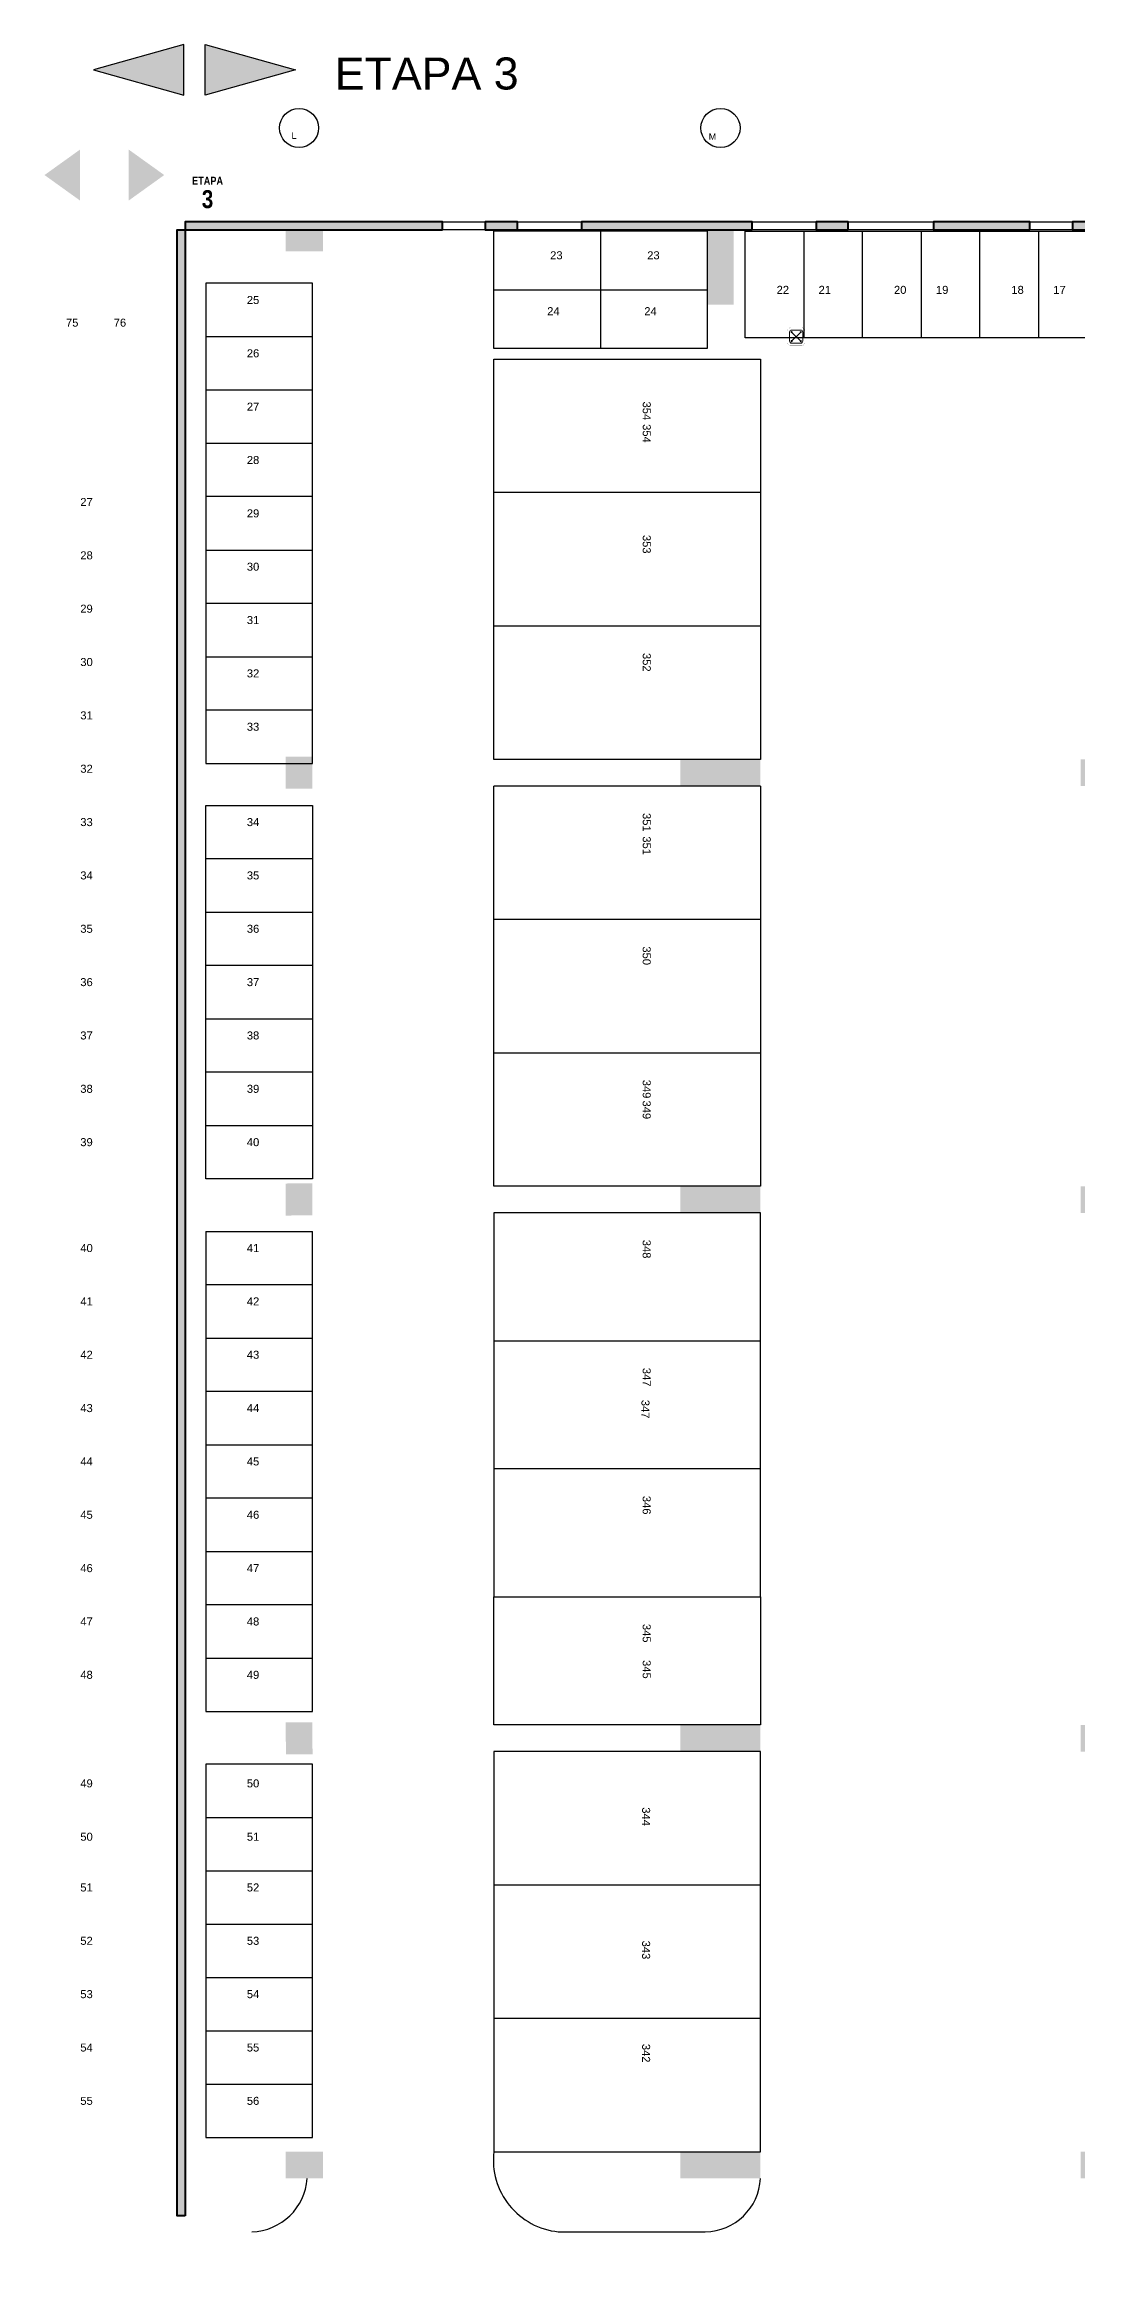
# Model space of a CAD drawing. Header units: millimetres. Extents: x -967 to 876, y -355 to 681.
# Drawn here: x -76.86 to -57.51, y -324.1 to -282.38 of the extents above; entities that cross this region are included whole.
import ezdxf
from ezdxf.lldxf.tags import DXFTag

# ---------------------------------------------------------------- set-up
doc = ezdxf.new("R2010")
doc.units = ezdxf.units.MM
doc.linetypes.add('LÍNEAS_OCULTASX2', pattern=[0.75, 0.5, -0.25])
for name, color, linetype, lineweight in [('-CN-GYD-TUBERÍA TOMACORRIENTE', 5, 'Continuous', 5), ('-CN-GYD-TUBERÍA TOMACORRIENTE PVC', 86, 'Continuous', 18), ('Muro', 9, 'Continuous', 40)]:
    doc.layers.add(name, color=color, linetype=linetype, lineweight=lineweight)
for name, color, linetype in [('-parquead', 8, 'Continuous'), ('A-HATCH CONCRETO', 8, 'Continuous'), ('GG_PISO 3', 8, 'Continuous'), ('JCA_HATCH 254', 252, 'Continuous'), ('Textos-espacios', 8, 'Continuous')]:
    doc.layers.add(name, color=color, linetype=linetype)
doc.styles.add('STANDAR NEGRITA', font='ARIALNB.TTF', dxfattribs={"height": 0.2})
doc.styles.get("Standard").update_dxf_attribs({"font": 'arial.ttf'})
doc.styles.add('style2', font='arial.ttf', dxfattribs={"width": 1.5})
tags = doc.linetypes.add('AiX_LINE', pattern='A,0.5,-0.2,["AiX",Standard,S=0.1,R=0,X=-0.1,Y=-0.05],-0.25', length=0.95).pattern_tags.tags
tags[6] = DXFTag(74, 10)

# ---------------------------------------------------------------- blocks, each defined once
blk = doc.blocks.new('Caja de paso')
at = {"layer": '-CN-GYD-TUBERÍA TOMACORRIENTE PVC', "const_width": 0.00173}
blk.add_lwpolyline([(-0.111, 0.067), (-0.111, -0.067, 0.414214), (-0.067, -0.111), (0.067, -0.111, 0.414214), (0.111, -0.067), (0.111, 0.067, 0.414214), (0.067, 0.111), (-0.067, 0.111, 0.414214)], format="xyb", close=True, dxfattribs=at)
at = {"layer": '-CN-GYD-TUBERÍA TOMACORRIENTE PVC'}
blk.add_lwpolyline([(-0.057, -0.082), (0.057, -0.082, 0.414214), (0.082, -0.057), (0.082, 0.057, 0.414214), (0.057, 0.082), (-0.057, 0.082, 0.414214), (-0.082, 0.057), (-0.082, -0.057, 0.414214)], format="xyb", close=True, dxfattribs=at)
at = {"layer": '-CN-GYD-TUBERÍA TOMACORRIENTE PVC', "linetype": 'LÍNEAS_OCULTASX2'}
for points in [[(-0.057, 0.057), (0.057, -0.057)], [(0.057, 0.057), (-0.057, -0.057)]]:
    blk.add_lwpolyline(points, dxfattribs=at)
at = {"layer": '-CN-GYD-TUBERÍA TOMACORRIENTE PVC'}
for centre in [(-0.057, 0.057), (0.057, 0.057), (-0.057, -0.057), (0.057, -0.057)]:
    blk.add_circle(centre, 0.00665, dxfattribs=at)
blk = doc.blocks.new('A$C972f9415')
at = {"layer": 'A-HATCH CONCRETO', "ltscale": 0.03}
h = blk.add_hatch(color=256, dxfattribs=at)
h.dxf.hatch_style = 1
h.paths.add_polyline_path([(52.108, 57.896), (52.108, 58.046)], flags=17)
h.paths.add_polyline_path([(52.108, 57.896), (52.108, 58.046), (50.674, 58.046), (50.674, 57.896)])
h.paths.add_polyline_path([(49.074, 57.896), (49.074, 58.046), (48.306, 58.046), (48.306, 57.896), (47.106, 57.896), (47.106, 58.046), (46.299, 58.046), (46.299, 57.896)])
h.paths.add_polyline_path([(45.499, 57.896), (45.499, 58.046), (43.895, 58.046), (43.895, 57.896)])
h.paths.add_polyline_path([(42.295, 57.896), (42.295, 58.046), (32.53, 58.046), (32.53, 57.896)])
h.paths.add_polyline_path([(30.93, 57.896), (30.93, 58.046), (28.93, 58.046), (28.93, 57.896)])
h.paths.add_polyline_path([(27.33, 57.896), (27.33, 58.046), (26.028, 58.046), (26.028, 57.896)])
h.paths.add_polyline_path([(25.228, 57.896), (25.228, 58.046), (23.858, 58.046), (23.858, 57.896)])
h.paths.add_polyline_path([(23.058, 57.896), (23.058, 58.046), (21.257, 58.046), (21.257, 57.896)])
h.paths.add_polyline_path([(19.657, 57.897), (19.657, 58.047), (19.054, 58.046), (19.054, 57.896)])
h.paths.add_polyline_path([(17.854, 57.896), (17.854, 58.046), (14.654, 58.046), (14.654, 57.896)])
h.paths.add_polyline_path([(13.454, 57.896), (13.454, 58.046), (12.852, 58.046), (12.852, 57.896), (12.052, 57.898), (12.052, 58.046), (7.227, 58.046), (7.227, 57.896), (12.114, 57.898), (14.114, 57.896)])
at = {"layer": 'JCA_HATCH 254'}
for points in [[(5.509, 60.896), (7.202, 60.42), (7.202, 61.372)], [(9.294, 60.896), (7.602, 60.42), (7.602, 61.372)]]:
    blk.add_hatch(color=256, dxfattribs=at).paths.add_polyline_path(points)
at = {"layer": 'JCA_HATCH 254', "true_color": 0x636466}
blk.add_hatch(color=251, dxfattribs=at).paths.add_polyline_path([(7.227, 20.671), (7.077, 20.671), (7.077, 57.896), (7.227, 57.896)])
at = {"layer": '-parquead'}
for p, q in [((17.013, 57.871), (13.013, 57.871)), ((15.013, 57.871), (15.013, 55.672)), ((17.013, 57.871), (17.013, 55.672)), ((17.013, 55.672), (13.013, 55.672)), ((7.612, 40.109), (7.612, 47.109)), ((13.013, 39.471), (13.013, 32.271)), ((13.013, 29.371), (13.013, 21.871)), ((14.221, 20.371), (16.976, 20.371))]:
    blk.add_line(p, q, dxfattribs=at)
for points in [[(12.052, 58.046), (12.852, 58.046), (12.852, 57.896), (12.052, 57.898)], [(13.454, 58.046), (14.654, 58.046), (14.654, 57.896), (13.454, 57.898)], [(17.854, 58.045), (19.054, 58.046), (19.054, 57.896), (17.854, 57.896)], [(19.657, 58.046), (21.257, 58.046), (21.257, 57.896), (19.657, 57.898)], [(23.058, 58.046), (23.858, 58.046), (23.858, 57.896), (23.058, 57.897)], [(13.013, 32.271), (18.013, 32.271), (18.013, 29.871), (13.013, 29.871)]]:
    blk.add_lwpolyline(points, close=True, dxfattribs=at)
for points in [[(13.013, 55.672), (13.013, 57.871)], [(24.324, 55.871), (17.725, 55.871), (17.725, 57.871)], [(17.725, 57.871), (24.324, 57.871)], [(18.824, 57.871), (18.824, 55.871)], [(19.924, 55.871), (19.924, 57.871)], [(21.024, 57.871), (21.024, 55.871)], [(22.124, 55.871), (22.124, 57.871)], [(23.224, 57.871), (23.224, 55.871)], [(7.612, 56.896), (7.612, 47.896), (9.612, 47.896), (9.612, 56.896)], [(9.612, 56.896), (7.612, 56.896)], [(13.013, 56.772), (17.013, 56.772)], [(7.612, 55.896), (9.612, 55.896)], [(18.013, 55.471), (18.013, 47.971), (13.013, 47.971), (13.013, 55.471)], [(13.013, 55.471), (18.013, 55.471)], [(7.612, 54.896), (9.612, 54.896)], [(7.612, 53.896), (9.612, 53.896)], [(9.612, 52.896), (7.612, 52.896)], [(18.013, 52.971), (13.013, 52.971)], [(7.612, 51.896), (9.612, 51.896)], [(9.612, 50.896), (7.612, 50.896)], [(18.013, 50.471), (13.013, 50.471)], [(7.612, 49.896), (9.612, 49.896)], [(9.612, 48.896), (7.612, 48.896)], [(18.013, 47.471), (18.013, 39.971), (13.013, 39.971), (13.013, 47.471)], [(18.013, 47.471), (13.013, 47.471)], [(9.612, 47.109), (9.612, 40.109), (7.612, 40.109)], [(7.612, 47.109), (9.612, 47.109)], [(9.612, 46.109), (7.612, 46.109)], [(7.612, 45.109), (9.612, 45.109)], [(18.013, 44.971), (13.013, 44.971)], [(9.612, 44.109), (7.612, 44.109)], [(7.612, 43.109), (9.612, 43.109)], [(13.013, 42.471), (18.013, 42.471)], [(9.612, 42.109), (7.612, 42.109)], [(7.612, 41.109), (9.612, 41.109)], [(18.013, 39.471), (13.013, 39.471)], [(18.013, 32.271), (18.013, 39.471)], [(7.612, 39.124), (9.612, 39.124)], [(7.612, 39.124), (7.612, 30.124), (9.612, 30.124), (9.612, 39.124)], [(9.612, 38.124), (7.612, 38.124)], [(7.612, 37.124), (9.612, 37.124)], [(13.013, 37.071), (18.013, 37.071)], [(9.612, 36.124), (7.612, 36.124)], [(7.612, 35.124), (9.612, 35.124)], [(18.013, 34.671), (13.013, 34.671)], [(9.612, 34.124), (7.612, 34.124)], [(7.612, 33.124), (9.612, 33.124)], [(9.612, 32.124), (7.612, 32.124)], [(7.612, 31.124), (9.612, 31.124)], [(18.013, 29.371), (13.013, 29.371)], [(13.013, 21.871), (18.013, 21.871), (18.013, 29.371)], [(9.616, 29.139), (7.616, 29.139)], [(7.616, 29.139), (7.616, 22.139), (9.616, 22.139), (9.616, 29.139)], [(7.616, 28.139), (9.616, 28.139)], [(7.616, 27.139), (9.616, 27.139)], [(18.013, 26.871), (13.013, 26.871)], [(7.616, 26.139), (9.616, 26.139)], [(7.616, 25.139), (9.616, 25.139)], [(18.013, 24.371), (13.013, 24.371)], [(7.616, 24.139), (9.616, 24.139)], [(7.616, 23.139), (9.616, 23.139)]]:
    blk.add_lwpolyline(points, dxfattribs=at)
for centre, radius, start, end in [((14.358, 21.718), 1.354, 173.4982, 264.2154), ((8.449, 21.437), 1.066, 271.4636, 356.4964), ((16.963, 21.421), 1.05, 270.6874, 357.2713)]:
    blk.add_arc(centre, radius, start, end, dxfattribs=at)
at = {"layer": 'Muro'}
for points in [[(12.052, 57.896), (12.052, 58.046), (7.227, 58.046), (7.227, 57.896)], [(13.454, 57.897), (13.454, 58.047), (12.852, 58.046), (12.852, 57.896)], [(17.854, 57.896), (17.854, 58.046), (14.654, 58.046), (14.654, 57.896)], [(19.657, 57.897), (19.657, 58.047), (19.054, 58.046), (19.054, 57.896)], [(23.058, 57.896), (23.058, 58.046), (21.257, 58.046), (21.257, 57.896)], [(25.227, 57.897), (25.227, 58.047), (23.858, 58.046), (23.858, 57.896)], [(7.227, 20.671), (7.077, 20.671), (7.077, 57.896), (7.227, 57.896)]]:
    blk.add_lwpolyline(points, close=True, dxfattribs=at)
at = {"layer": 'Textos-espacios'}
for points in [[(5.509, 60.896), (7.202, 60.42), (7.202, 61.372)], [(9.294, 60.896), (7.602, 60.42), (7.602, 61.372)]]:
    blk.add_lwpolyline(points, close=True, dxfattribs=at)
blk.add_text('ETAPA 3', height=0.6, rotation=0.0669, dxfattribs=at).set_placement((10.031, 60.525))
at = {"layer": 'Textos-espacios', "char_height": 0.15}
for s, width, insert, attachment_point, rotation in [('23', 0.89145, (14.302, 57.496), 3, 0), ('23', 0.89145, (16.122, 57.496), 3, 0), ('22', 0.89145, (18.548, 56.848), 3, 0), ('21', 0.89145, (19.101, 56.848), 1, 360), ('20', 0.89145, (20.747, 56.848), 3, 0), ('19', 0.89145, (21.301, 56.848), 1, 360), ('18', 0.89145, (22.947, 56.848), 3, 0), ('17', 0.89145, (23.501, 56.848), 1, 360), ('25', 0.89145, (8.384, 56.658), 1, 360), ('24', 0.89145, (14.247, 56.448), 3, 0), ('24', 0.89145, (16.067, 56.448), 3, 0), ('26', 0.89145, (8.384, 55.658), 1, 360), ('354', 1.5279, (15.955, 54.679), 1, 270), ('27', 0.89145, (8.384, 54.658), 1, 360), ('28', 0.89145, (8.384, 53.658), 1, 360), ('29', 0.89145, (8.384, 52.658), 1, 360), ('353', 1.5279, (15.955, 52.179), 1, 270), ('30', 0.89145, (8.384, 51.658), 1, 360), ('31', 0.89145, (8.384, 50.658), 1, 360), ('32', 0.89145, (8.384, 49.658), 1, 360), ('352', 1.5279, (15.955, 49.966), 1, 270), ('33', 0.89145, (8.384, 48.658), 1, 360), ('34', 0.89145, (8.384, 46.871), 1, 360), ('351', 1.5279, (15.955, 46.966), 1, 270), ('35', 0.89145, (8.384, 45.871), 1, 360), ('36', 0.89145, (8.384, 44.871), 1, 360), ('350', 1.5279, (15.954, 44.466), 1, 270), ('37', 0.89145, (8.384, 43.871), 1, 360), ('38', 0.89145, (8.384, 42.871), 1, 360), ('39', 0.89145, (8.384, 41.871), 1, 360), ('349', 1.5279, (15.954, 41.966), 1, 270), ('40', 0.89145, (8.384, 40.871), 1, 360), ('41', 0.89145, (8.384, 38.886), 1, 360), ('348', 1.5279, (15.954, 38.966), 1, 270), ('42', 0.89145, (8.384, 37.886), 1, 360), ('43', 0.89145, (8.384, 36.886), 1, 360), ('347', 1.5279, (15.954, 36.566), 1, 270), ('44', 0.89145, (8.384, 35.886), 1, 360), ('45', 0.89145, (8.384, 34.886), 1, 360), ('46', 0.89145, (8.384, 33.886), 1, 360), ('346', 1.5279, (15.954, 34.166), 1, 270), ('47', 0.89145, (8.384, 32.886), 1, 360), ('48', 0.89145, (8.384, 31.886), 1, 360), ('345', 1.5279, (15.954, 31.766), 1, 270), ('49', 0.89145, (8.384, 30.886), 1, 360), ('50', 0.89145, (8.384, 28.851), 1, 360), ('344', 1.70433, (15.943, 28.328), 1, 270), ('51', 0.89145, (8.384, 27.851), 1, 360), ('52', 0.89145, (8.384, 26.9), 1, 360), ('53', 0.89145, (8.384, 25.9), 1, 360), ('343', 1.70601, (15.943, 25.828), 1, 270), ('54', 0.89145, (8.384, 24.9), 1, 360), ('55', 0.89145, (8.384, 23.9), 1, 360), ('342', 2.00679, (15.943, 23.893), 1, 270), ('56', 0.89145, (8.384, 22.9), 1, 360)]:
    blk.add_mtext_dynamic_manual_height_columns(s, width=width, gutter_width=5, heights=[0], dxfattribs=dict(at, insert=insert, attachment_point=attachment_point, rotation=rotation))

msp = doc.modelspace()

# ---------------------------------------------------------------- hatches: boundary and pattern name
at = {"layer": 'GG_PISO 3'}
h = msp.add_hatch(color=256, dxfattribs=at)
h.dxf.hatch_style = 1
h.paths.add_polyline_path([(-75.281, -285.304), (-75.281, -284.345), (-74.613, -284.824)])
h.paths.add_polyline_path([(-76.189, -285.304), (-76.189, -284.345), (-76.857, -284.824)])
at = {"layer": 'GG_PISO 3', "ltscale": 0.03}
h = msp.add_hatch(color=256, dxfattribs=at)
h.dxf.hatch_style = 1
h.paths.add_polyline_path([(-29.341, -285.853), (-29.341, -285.703)], flags=17)
h.paths.add_polyline_path([(-29.341, -285.853), (-29.341, -285.703), (-30.774, -285.703), (-30.774, -285.853)])
h.paths.add_polyline_path([(-32.374, -285.853), (-32.374, -285.703), (-33.143, -285.703), (-33.143, -285.853), (-34.343, -285.853), (-34.343, -285.703), (-35.149, -285.703), (-35.149, -285.853)])
h.paths.add_polyline_path([(-35.949, -285.853), (-35.949, -285.703), (-37.553, -285.703), (-37.553, -285.853)])
h.paths.add_polyline_path([(-39.153, -285.853), (-39.153, -285.703), (-48.918, -285.703), (-48.918, -285.853)])
h.paths.add_polyline_path([(-50.518, -285.853), (-50.518, -285.703), (-52.518, -285.703), (-52.518, -285.853)])
h.paths.add_polyline_path([(-54.118, -285.853), (-54.118, -285.703), (-55.42, -285.703), (-55.42, -285.853)])
h.paths.add_polyline_path([(-56.22, -285.853), (-56.22, -285.703), (-57.59, -285.703), (-57.59, -285.853)])
h.paths.add_polyline_path([(-58.39, -285.853), (-58.39, -285.703), (-60.191, -285.703), (-60.191, -285.853)])
h.paths.add_polyline_path([(-61.791, -285.852), (-61.791, -285.702), (-62.395, -285.703), (-62.395, -285.853)])
h.paths.add_polyline_path([(-63.595, -285.853), (-63.595, -285.703), (-66.795, -285.703), (-66.795, -285.853)])
h.paths.add_polyline_path([(-67.995, -285.853), (-67.995, -285.703), (-68.596, -285.703), (-68.596, -285.853), (-69.396, -285.851), (-69.396, -285.703), (-74.221, -285.703), (-74.221, -285.853), (-69.334, -285.851), (-67.335, -285.853)])
at = {"layer": 'GG_PISO 3'}
h = msp.add_hatch(color=256, dxfattribs=at)
h.paths.add_polyline_path([(-71.637, -286.253), (-71.637, -285.753), (-72.336, -285.753), (-72.336, -286.253)])
h.paths.add_polyline_path([(-29.34, -286.253), (-29.34, -285.753), (-30.041, -285.753), (-30.041, -286.253)])
h.paths.add_polyline_path([(-36.039, -286.253), (-36.039, -285.753), (-36.739, -285.753), (-36.739, -286.253)])
h.paths.add_polyline_path([(-56.436, -287.253), (-56.936, -287.253), (-56.936, -285.753), (-56.436, -285.753)])
h.paths.add_polyline_path([(-63.936, -287.253), (-64.436, -287.253), (-64.436, -285.753), (-63.936, -285.753)])
h.paths.add_polyline_path([(-40.438, -287.253), (-40.938, -287.253), (-40.938, -285.753), (-40.438, -285.753)])
h.paths.add_polyline_path([(-47.936, -287.253), (-48.436, -287.253), (-48.436, -285.753), (-47.936, -285.753)])
h.paths.add_polyline_path([(-71.836, -296.328), (-71.837, -295.728), (-72.336, -295.728), (-72.335, -296.328)])
h.paths.add_polyline_path([(-29.34, -296.328), (-29.34, -295.728), (-29.84, -295.728), (-29.84, -296.328)])
h.paths.add_polyline_path([(-36.141, -296.278), (-36.141, -295.778), (-36.84, -295.778), (-36.84, -296.278)])
h.paths.add_polyline_path([(-39.938, -295.778), (-39.938, -296.278), (-41.438, -296.278), (-41.438, -295.778)])
h.paths.add_polyline_path([(-55.936, -295.778), (-55.936, -296.278), (-57.436, -296.278), (-57.436, -295.778)])
h.paths.add_polyline_path([(-48.936, -295.778), (-48.936, -296.278), (-47.436, -296.278), (-47.436, -295.778)])
h.paths.add_polyline_path([(-64.936, -295.778), (-64.936, -296.278), (-63.436, -296.278), (-63.436, -295.778)])
h.paths.add_polyline_path([(-71.836, -304.327), (-71.836, -303.727), (-72.335, -303.728), (-72.335, -304.328)])
h.paths.add_polyline_path([(-29.34, -304.328), (-29.34, -303.728), (-29.84, -303.728), (-29.84, -304.328)])
h.paths.add_polyline_path([(-36.141, -304.278), (-36.141, -303.778), (-36.74, -303.778), (-36.74, -304.278)])
h.paths.add_polyline_path([(-39.938, -303.778), (-39.938, -304.278), (-41.438, -304.278), (-41.438, -303.778)])
h.paths.add_polyline_path([(-55.936, -303.778), (-55.936, -304.278), (-57.436, -304.278), (-57.436, -303.778)])
h.paths.add_polyline_path([(-48.936, -303.778), (-48.936, -304.278), (-47.436, -304.278), (-47.436, -303.778)])
h.paths.add_polyline_path([(-64.936, -303.778), (-64.936, -304.278), (-63.436, -304.278), (-63.436, -303.778)])
h.paths.add_polyline_path([(-71.833, -314.428), (-71.837, -313.828), (-72.336, -313.828), (-72.332, -314.428)])
h.paths.add_polyline_path([(-29.341, -314.427), (-29.34, -313.827), (-29.84, -313.827), (-29.841, -314.427)])
h.paths.add_polyline_path([(-36.141, -314.378), (-36.141, -313.878), (-36.74, -313.878), (-36.74, -314.378)])
h.paths.add_polyline_path([(-39.938, -313.878), (-39.938, -314.378), (-41.438, -314.378), (-41.438, -313.878)])
h.paths.add_polyline_path([(-55.936, -313.878), (-55.936, -314.378), (-57.436, -314.378), (-57.436, -313.878)])
h.paths.add_polyline_path([(-48.936, -313.878), (-48.936, -314.378), (-47.436, -314.378), (-47.436, -313.878)])
h.paths.add_polyline_path([(-64.936, -313.878), (-64.936, -314.378), (-63.436, -314.378), (-63.436, -313.878)])
h.paths.add_polyline_path([(-29.339, -322.423), (-29.34, -321.828), (-29.841, -321.827), (-29.84, -322.423)])
h.paths.add_polyline_path([(-36.04, -322.378), (-36.04, -321.878), (-36.739, -321.878), (-36.739, -322.378)])
h.paths.add_polyline_path([(-71.637, -322.378), (-71.637, -321.878), (-72.336, -321.878), (-72.336, -322.378)])
h.paths.add_polyline_path([(-39.938, -321.878), (-39.938, -322.378), (-41.438, -322.378), (-41.438, -321.878)])
h.paths.add_polyline_path([(-55.936, -321.878), (-55.936, -322.378), (-57.436, -322.378), (-57.436, -321.878)])
h.paths.add_polyline_path([(-48.936, -321.878), (-48.936, -322.378), (-47.436, -322.378), (-47.436, -321.878)])
h.paths.add_polyline_path([(-64.936, -321.878), (-64.936, -322.378), (-63.436, -322.378), (-63.436, -321.878)])
h.paths.add_polyline_path([(-29.344, -332.102), (-29.339, -331.502), (-29.84, -331.503), (-29.845, -332.103)])
h.paths.add_polyline_path([(-36.04, -332.053), (-36.04, -331.553), (-36.739, -331.553), (-36.739, -332.053)])
h.paths.add_polyline_path([(-47.936, -333.053), (-47.936, -331.553), (-48.436, -331.553), (-48.436, -333.053)])
h.paths.add_polyline_path([(-71.637, -332.053), (-71.637, -331.553), (-72.336, -331.553), (-72.336, -332.053)])
h.paths.add_polyline_path([(-41.833, -331.553), (-40.333, -331.553), (-40.333, -332.053), (-41.833, -332.053)])
h.paths.add_polyline_path([(-63.936, -333.053), (-63.936, -331.553), (-64.436, -331.553), (-64.436, -333.053)])
h.paths.add_polyline_path([(-56.436, -333.053), (-56.436, -331.553), (-56.936, -331.553), (-56.936, -333.053)])
h.paths.add_polyline_path([(-29.34, -340.078), (-29.34, -339.578), (-30.04, -339.578), (-30.04, -340.078)])
h.paths.add_polyline_path([(-35.94, -340.078), (-35.94, -339.578), (-36.64, -339.578), (-36.64, -340.078)])
h.paths.add_polyline_path([(-71.636, -340.078), (-71.636, -339.578), (-72.336, -339.578), (-72.336, -340.078)])
h.paths.add_polyline_path([(-40.938, -340.078), (-40.938, -337.678), (-40.438, -337.678), (-40.438, -340.078)])
h.paths.add_polyline_path([(-48.436, -337.678), (-48.436, -340.078), (-47.936, -340.078), (-47.936, -337.678)])
h.paths.add_polyline_path([(-56.936, -337.678), (-56.936, -340.078), (-56.436, -340.078), (-56.436, -337.678)])
h.paths.add_polyline_path([(-63.936, -337.678), (-63.936, -340.078), (-64.436, -340.078), (-64.436, -337.678)])

# ---------------------------------------------------------------- linework, layer by layer
at = {"layer": 'GG_PISO 3', "linetype": 'Continuous'}
for centre in [(-72.086, -283.942), (-64.186, -283.942)]:
    msp.add_circle(centre, 0.367, dxfattribs=at)

# ---------------------------------------------------------------- block references
at = {"layer": '-CN-GYD-TUBERÍA TOMACORRIENTE', "linetype": 'AiX_LINE', "ltscale": 15, "xscale": 1.5, "yscale": 1.5, "zscale": 45.18280937220077}
msp.add_blockref('Caja de paso', (-62.767, -287.853), dxfattribs=at)
msp.add_blockref('A$C972f9415', (-81.448, -343.749))

# ---------------------------------------------------------------- texts
at = {"layer": 'GG_PISO 3', "style": 'style2'}
for s, p in [('L', (-72.226, -284.146)), ('M', (-64.406, -284.162))]:
    msp.add_text(s, height=0.12, rotation=0.0293, dxfattribs=at).set_placement(p)
at = {"layer": 'GG_PISO 3', "insert": (-74.967, -285.45), "char_height": 0.15, "attachment_point": 7, "rotation": 360, "style": 'STANDAR NEGRITA'}
msp.add_mtext_dynamic_manual_height_columns('\\pxqc;ETAPA\\P{\\H2.255x;3}', width=2.33132, gutter_width=10, heights=[0], dxfattribs=at)
at = {"layer": 'GG_PISO 3', "char_height": 0.15}
for s, width, insert, attachment_point, rotation in [('23', 0.89145, (-67.146, -286.253), 3, 0), ('23', 0.89145, (-65.326, -286.253), 3, 0), ('22', 0.89145, (-62.901, -286.902), 3, 0), ('21', 0.89145, (-62.347, -286.902), 1, 360), ('20', 0.89145, (-60.701, -286.902), 3, 0), ('19', 0.89145, (-60.147, -286.902), 1, 360), ('18', 0.89145, (-58.501, -286.902), 3, 0), ('17', 0.89145, (-57.948, -286.902), 1, 360), ('25', 0.89145, (-73.065, -287.091), 1, 360), ('24', 0.89145, (-67.202, -287.301), 3, 0), ('24', 0.89145, (-65.381, -287.301), 3, 0), ('75', 0.89145, (-76.455, -287.516), 1, 360), ('76', 0.89145, (-75.56, -287.516), 1, 360), ('26', 0.89145, (-73.065, -288.091), 1, 360), ('27', 0.89145, (-73.065, -289.091), 1, 360), ('354', 1.5279, (-65.493, -289.494), 1, 270), ('28', 0.89145, (-73.065, -290.091), 1, 360), ('27', 0.89145, (-76.186, -290.878), 1, 360), ('29', 0.89145, (-73.065, -291.091), 1, 360), ('353', 1.5279, (-65.493, -291.57), 1, 270), ('28', 0.89145, (-76.186, -291.878), 1, 360), ('30', 0.89145, (-73.065, -292.091), 1, 360), ('29', 0.89145, (-76.186, -292.878), 1, 360), ('31', 0.89145, (-73.065, -293.091), 1, 360), ('30', 0.89145, (-76.186, -293.878), 1, 360), ('32', 0.89145, (-73.065, -294.091), 1, 360), ('352', 1.5279, (-65.493, -293.783), 1, 270), ('31', 0.89145, (-76.186, -294.878), 1, 360), ('33', 0.89145, (-73.065, -295.091), 1, 360), ('32', 0.89145, (-76.186, -295.878), 1, 360), ('33', 0.89145, (-76.186, -296.878), 1, 360), ('34', 0.89145, (-73.065, -296.878), 1, 360), ('351', 1.5279, (-65.493, -297.22), 1, 270), ('34', 0.89145, (-76.186, -297.878), 1, 360), ('35', 0.89145, (-73.065, -297.878), 1, 360), ('35', 0.89145, (-76.186, -298.878), 1, 360), ('36', 0.89145, (-73.065, -298.878), 1, 360), ('350', 1.5279, (-65.494, -299.283), 1, 270), ('36', 0.89145, (-76.186, -299.878), 1, 360), ('37', 0.89145, (-73.065, -299.878), 1, 360), ('37', 0.89145, (-76.186, -300.878), 1, 360), ('38', 0.89145, (-73.065, -300.878), 1, 360), ('38', 0.89145, (-76.186, -301.878), 1, 360), ('39', 0.89145, (-73.065, -301.878), 1, 360), ('349', 1.5279, (-65.494, -302.172), 1, 270), ('39', 0.89145, (-76.186, -302.878), 1, 360), ('40', 0.89145, (-73.065, -302.878), 1, 360), ('40', 0.89145, (-76.186, -304.863), 1, 360), ('41', 0.89145, (-73.065, -304.863), 1, 360), ('348', 1.5279, (-65.494, -304.783), 1, 270), ('41', 0.89145, (-76.186, -305.863), 1, 360), ('42', 0.89145, (-73.065, -305.863), 1, 360), ('42', 0.89145, (-76.186, -306.863), 1, 360), ('43', 0.89145, (-73.065, -306.863), 1, 360), ('43', 0.89145, (-76.186, -307.863), 1, 360), ('44', 0.89145, (-73.065, -307.863), 1, 360), ('347', 1.5279, (-65.517, -307.783), 1, 270), ('44', 0.89145, (-76.186, -308.863), 1, 360), ('45', 0.89145, (-73.065, -308.863), 1, 360), ('346', 1.5279, (-65.494, -309.583), 1, 270), ('45', 0.89145, (-76.186, -309.863), 1, 360), ('46', 0.89145, (-73.065, -309.863), 1, 360), ('46', 0.89145, (-76.186, -310.863), 1, 360), ('47', 0.89145, (-73.065, -310.863), 1, 360), ('47', 0.89145, (-76.186, -311.863), 1, 360), ('48', 0.89145, (-73.065, -311.863), 1, 360), ('48', 0.89145, (-76.186, -312.863), 1, 360), ('49', 0.89145, (-73.065, -312.863), 1, 360), ('345', 1.5279, (-65.494, -312.661), 1, 270), ('49', 0.89145, (-76.186, -314.898), 1, 360), ('50', 0.89145, (-73.065, -314.898), 1, 360), ('344', 1.70433, (-65.505, -315.421), 1, 270), ('50', 0.89145, (-76.186, -315.898), 1, 360), ('51', 0.89145, (-73.065, -315.898), 1, 360), ('51', 0.89145, (-76.186, -316.849), 1, 360), ('52', 0.89145, (-73.065, -316.849), 1, 360), ('52', 0.89145, (-76.186, -317.849), 1, 360), ('53', 0.89145, (-73.065, -317.849), 1, 360), ('343', 1.70601, (-65.505, -317.921), 1, 270), ('53', 0.89145, (-76.186, -318.849), 1, 360), ('54', 0.89145, (-73.065, -318.849), 1, 360), ('54', 0.89145, (-76.186, -319.849), 1, 360), ('55', 0.89145, (-73.065, -319.849), 1, 360), ('342', 2.00679, (-65.505, -319.856), 1, 270), ('55', 0.89145, (-76.186, -320.849), 1, 360), ('56', 0.89145, (-73.065, -320.849), 1, 360)]:
    msp.add_mtext_dynamic_manual_height_columns(s, width=width, gutter_width=5, heights=[0], dxfattribs=dict(at, insert=insert, attachment_point=attachment_point, rotation=rotation))

doc.saveas('drawing.dxf')
